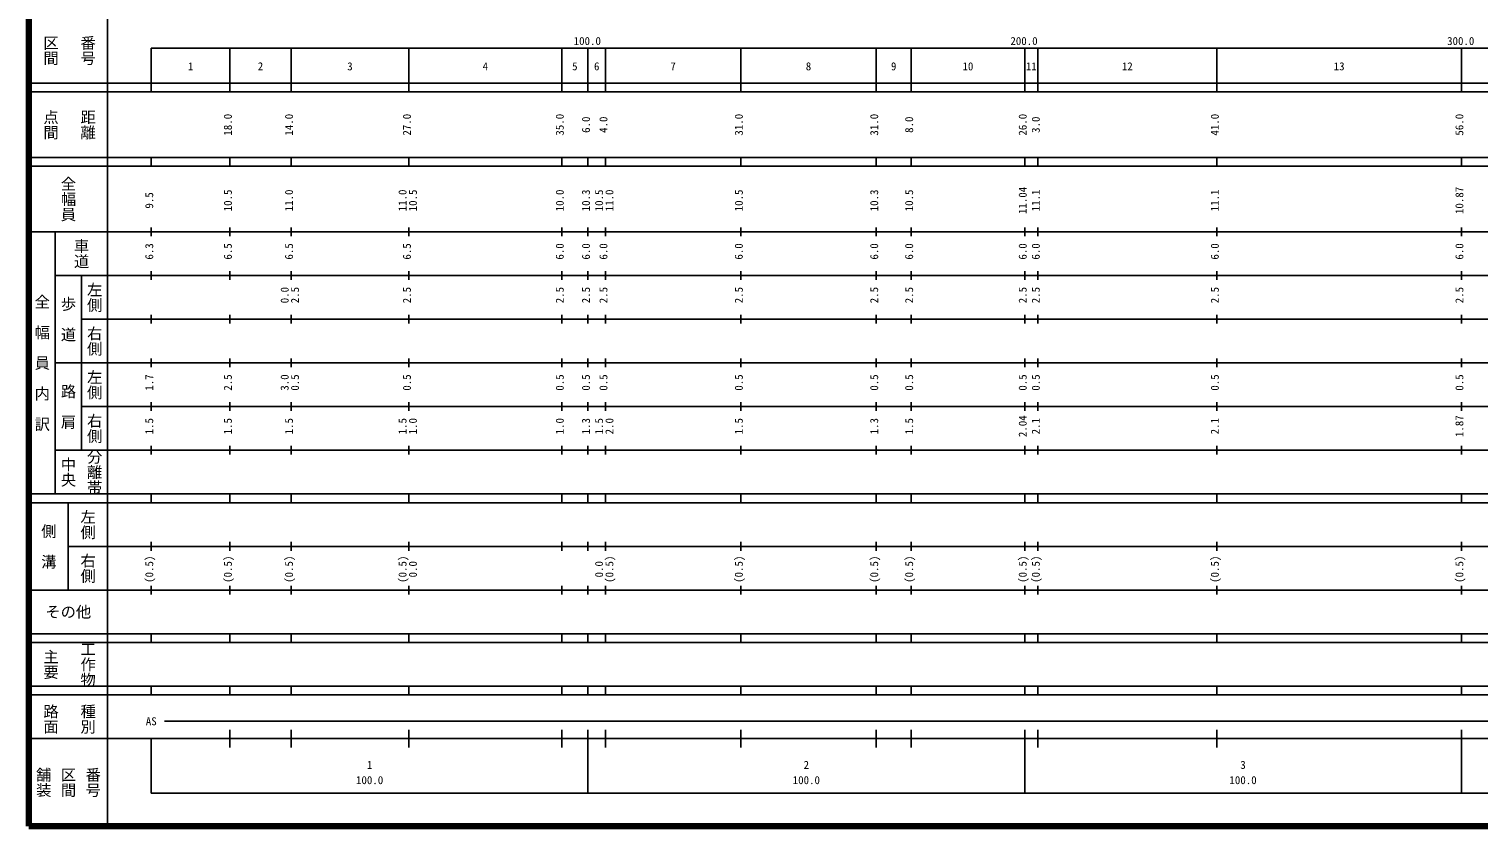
# Model space of a CAD drawing. Units: millimetres on the paper, enlarged 1000 times. Extents: x 40000 to 680000, y 20000 to 380000.
# Drawn here: x 40000 to 371804, y 20000 to 202409 of the extents above; entities that cross this region are included whole.
import ezdxf
from ezdxf.enums import TextEntityAlignment as Align

# ---------------------------------------------------------------- set-up
doc = ezdxf.new("R2010")
doc.units = ezdxf.units.MM
doc.header["$LTSCALE"] = 1000
doc.layers.add('M-TTL', color=2, linetype='Continuous', lineweight=140)
doc.layers.add('M-TTL-BAND', color=7, linetype='Continuous', lineweight=25)
doc.styles.add('@ＭＳ ゴシック', font='')
doc.styles.add('ＭＳ ゴシック', font='')
doc.styles.get('@ＭＳ ゴシック').set_extended_font_data('@MS Gothic')
doc.styles.get('ＭＳ ゴシック').set_extended_font_data('MS Gothic')

msp = doc.modelspace()

# ---------------------------------------------------------------- linework, layer by layer
at = {"layer": 'M-TTL'}
for p, q in [((40000, 380000), (40000, 20000)), ((40000, 20000), (680000, 20000))]:
    msp.add_line(p, q, dxfattribs=at)
at = {"layer": 'M-TTL-BAND'}
for p, q in [((58000, 370000), (58000, 20000)), ((68000, 198000), (579000, 198000)), ((68000, 198000), (68000, 188000)), ((86000, 188000), (86000, 198000)), ((100000, 188000), (100000, 198000)), ((127000, 188000), (127000, 198000)), ((162000, 188000), (162000, 198000)), ((168000, 188000), (168000, 198000)), ((172000, 188000), (172000, 198000)), ((203000, 188000), (203000, 198000)), ((234000, 188000), (234000, 198000)), ((242000, 188000), (242000, 198000)), ((268000, 188000), (268000, 198000)), ((271000, 188000), (271000, 198000)), ((312000, 188000), (312000, 198000)), ((368000, 188000), (368000, 198000)), ((40000, 190000), (579000, 190000)), ((40000, 188000), (579000, 188000)), ((40000, 173000), (579000, 173000)), ((68000, 171000), (68000, 173000)), ((86000, 171000), (86000, 173000)), ((100000, 171000), (100000, 173000)), ((127000, 171000), (127000, 173000)), ((162000, 171000), (162000, 173000)), ((168000, 171000), (168000, 173000)), ((172000, 171000), (172000, 173000)), ((203000, 171000), (203000, 173000)), ((234000, 171000), (234000, 173000)), ((242000, 171000), (242000, 173000)), ((268000, 171000), (268000, 173000)), ((271000, 171000), (271000, 173000)), ((312000, 171000), (312000, 173000)), ((368000, 171000), (368000, 173000)), ((40000, 171000), (579000, 171000)), ((40000, 156000), (579000, 156000)), ((46000, 96000), (46000, 156000)), ((68000, 155000), (68000, 157000)), ((86000, 155000), (86000, 157000)), ((100000, 155000), (100000, 157000)), ((127000, 155000), (127000, 157000)), ((162000, 155000), (162000, 157000)), ((168000, 155000), (168000, 157000)), ((172000, 155000), (172000, 157000)), ((203000, 155000), (203000, 157000)), ((234000, 155000), (234000, 157000)), ((242000, 155000), (242000, 157000)), ((268000, 155000), (268000, 157000)), ((271000, 155000), (271000, 157000)), ((312000, 155000), (312000, 157000)), ((368000, 155000), (368000, 157000)), ((46000, 146000), (579000, 146000)), ((52000, 146000), (52000, 106000)), ((68000, 145000), (68000, 147000)), ((86000, 145000), (86000, 147000)), ((100000, 145000), (100000, 147000)), ((127000, 145000), (127000, 147000)), ((162000, 145000), (162000, 147000)), ((168000, 145000), (168000, 147000)), ((172000, 145000), (172000, 147000)), ((203000, 145000), (203000, 147000)), ((234000, 145000), (234000, 147000)), ((242000, 145000), (242000, 147000)), ((268000, 145000), (268000, 147000)), ((271000, 145000), (271000, 147000)), ((312000, 145000), (312000, 147000)), ((368000, 145000), (368000, 147000)), ((68000, 135000), (68000, 137000)), ((86000, 135000), (86000, 137000)), ((100000, 135000), (100000, 137000)), ((127000, 135000), (127000, 137000)), ((162000, 135000), (162000, 137000)), ((168000, 135000), (168000, 137000)), ((172000, 135000), (172000, 137000)), ((203000, 135000), (203000, 137000)), ((234000, 135000), (234000, 137000)), ((242000, 135000), (242000, 137000)), ((268000, 135000), (268000, 137000)), ((271000, 135000), (271000, 137000)), ((312000, 135000), (312000, 137000)), ((368000, 135000), (368000, 137000)), ((52000, 136000), (579000, 136000)), ((68000, 125000), (68000, 127000)), ((86000, 125000), (86000, 127000)), ((100000, 125000), (100000, 127000)), ((127000, 125000), (127000, 127000)), ((162000, 125000), (162000, 127000)), ((168000, 125000), (168000, 127000)), ((172000, 125000), (172000, 127000)), ((203000, 125000), (203000, 127000)), ((234000, 125000), (234000, 127000)), ((242000, 125000), (242000, 127000)), ((268000, 125000), (268000, 127000)), ((271000, 125000), (271000, 127000)), ((312000, 125000), (312000, 127000)), ((368000, 125000), (368000, 127000)), ((46000, 126000), (579000, 126000)), ((68000, 115000), (68000, 117000)), ((86000, 115000), (86000, 117000)), ((100000, 115000), (100000, 117000)), ((127000, 115000), (127000, 117000)), ((162000, 115000), (162000, 117000)), ((168000, 115000), (168000, 117000)), ((172000, 115000), (172000, 117000)), ((203000, 115000), (203000, 117000)), ((234000, 115000), (234000, 117000)), ((242000, 115000), (242000, 117000)), ((268000, 115000), (268000, 117000)), ((271000, 115000), (271000, 117000)), ((312000, 115000), (312000, 117000)), ((368000, 115000), (368000, 117000)), ((52000, 116000), (579000, 116000)), ((68000, 105000), (68000, 107000)), ((86000, 105000), (86000, 107000)), ((100000, 105000), (100000, 107000)), ((127000, 105000), (127000, 107000)), ((162000, 105000), (162000, 107000)), ((168000, 105000), (168000, 107000)), ((172000, 105000), (172000, 107000)), ((203000, 105000), (203000, 107000)), ((234000, 105000), (234000, 107000)), ((242000, 105000), (242000, 107000)), ((268000, 105000), (268000, 107000)), ((271000, 105000), (271000, 107000)), ((312000, 105000), (312000, 107000)), ((368000, 105000), (368000, 107000)), ((46000, 106000), (579000, 106000)), ((40000, 96000), (579000, 96000)), ((40000, 94000), (579000, 94000)), ((49000, 94000), (49000, 74000)), ((68000, 94000), (68000, 96000)), ((86000, 94000), (86000, 96000)), ((100000, 94000), (100000, 96000)), ((127000, 94000), (127000, 96000)), ((162000, 94000), (162000, 96000)), ((168000, 94000), (168000, 96000)), ((172000, 94000), (172000, 96000)), ((203000, 94000), (203000, 96000)), ((234000, 94000), (234000, 96000)), ((242000, 94000), (242000, 96000)), ((268000, 94000), (268000, 96000)), ((271000, 94000), (271000, 96000)), ((312000, 94000), (312000, 96000)), ((368000, 94000), (368000, 96000)), ((49000, 84000), (579000, 84000)), ((68000, 83000), (68000, 85000)), ((86000, 83000), (86000, 85000)), ((100000, 83000), (100000, 85000)), ((127000, 83000), (127000, 85000)), ((162000, 83000), (162000, 85000)), ((168000, 83000), (168000, 85000)), ((172000, 83000), (172000, 85000)), ((203000, 83000), (203000, 85000)), ((234000, 83000), (234000, 85000)), ((242000, 83000), (242000, 85000)), ((268000, 83000), (268000, 85000)), ((271000, 83000), (271000, 85000)), ((312000, 83000), (312000, 85000)), ((368000, 83000), (368000, 85000)), ((40000, 74000), (579000, 74000)), ((68000, 73000), (68000, 75000)), ((86000, 73000), (86000, 75000)), ((100000, 73000), (100000, 75000)), ((127000, 73000), (127000, 75000)), ((162000, 73000), (162000, 75000)), ((168000, 73000), (168000, 75000)), ((172000, 73000), (172000, 75000)), ((203000, 73000), (203000, 75000)), ((234000, 73000), (234000, 75000)), ((242000, 73000), (242000, 75000)), ((268000, 73000), (268000, 75000)), ((271000, 73000), (271000, 75000)), ((312000, 73000), (312000, 75000)), ((368000, 73000), (368000, 75000)), ((40000, 64000), (579000, 64000)), ((68000, 62000), (68000, 64000)), ((86000, 62000), (86000, 64000)), ((100000, 62000), (100000, 64000)), ((127000, 62000), (127000, 64000)), ((162000, 62000), (162000, 64000)), ((168000, 62000), (168000, 64000)), ((172000, 62000), (172000, 64000)), ((203000, 62000), (203000, 64000)), ((234000, 62000), (234000, 64000)), ((242000, 62000), (242000, 64000)), ((268000, 62000), (268000, 64000)), ((271000, 62000), (271000, 64000)), ((312000, 62000), (312000, 64000)), ((368000, 62000), (368000, 64000)), ((40000, 62000), (579000, 62000)), ((40000, 52000), (579000, 52000)), ((40000, 50000), (579000, 50000)), ((68000, 50000), (68000, 52000)), ((86000, 50000), (86000, 52000)), ((100000, 50000), (100000, 52000)), ((127000, 50000), (127000, 52000)), ((162000, 50000), (162000, 52000)), ((168000, 50000), (168000, 52000)), ((172000, 50000), (172000, 52000)), ((203000, 50000), (203000, 52000)), ((234000, 50000), (234000, 52000)), ((242000, 50000), (242000, 52000)), ((268000, 50000), (268000, 52000)), ((271000, 50000), (271000, 52000)), ((312000, 50000), (312000, 52000)), ((368000, 50000), (368000, 52000)), ((71000, 44000), (548000, 44000)), ((40000, 40000), (579000, 40000)), ((68000, 40000), (68000, 27500)), ((86000, 38000), (86000, 42000)), ((100000, 38000), (100000, 42000)), ((127000, 38000), (127000, 42000)), ((162000, 38000), (162000, 42000)), ((168000, 27500), (168000, 42000)), ((172000, 38000), (172000, 42000)), ((203000, 38000), (203000, 42000)), ((234000, 38000), (234000, 42000)), ((242000, 38000), (242000, 42000)), ((268000, 27500), (268000, 42000)), ((271000, 38000), (271000, 42000)), ((312000, 38000), (312000, 42000)), ((368000, 27500), (368000, 42000)), ((68000, 27500), (579000, 27500))]:
    msp.add_line(p, q, dxfattribs=at)

# ---------------------------------------------------------------- texts
at = {"layer": 'M-TTL-BAND', "style": '@ＭＳ ゴシック'}
for s, p in [('区間', (45000, 197500)), ('番号', (53500, 197500)), ('点間', (45000, 180500)), ('距離', (53500, 180500)), ('全幅員', (49000, 163500)), ('車道', (52000, 151000)), ('左側', (55000, 141000)), ('全\u3000幅\u3000員\u3000内\u3000訳', (43000, 126000)), ('歩\u3000道', (49000, 136000)), ('右側', (55000, 131000)), ('左側', (55000, 121000)), ('路\u3000肩', (49000, 116000)), ('右側', (55000, 111000)), ('中央', (49000, 101000)), ('分離帯', (55000, 101000)), ('左側', (53500, 89000)), ('側\u3000溝', (44500, 84000)), ('右側', (53500, 79000)), ('主要', (45000, 57000)), ('工作物', (53500, 57000)), ('路面', (45000, 44500)), ('種別', (53500, 44500)), ('舗装', (43333, 30000)), ('番号', (54667, 30000)), ('区間', (49000, 30000))]:
    msp.add_text(s, height=2566, rotation=270, dxfattribs=at).set_placement(p, align=Align.MIDDLE_CENTER)
at = {"layer": 'M-TTL-BAND', "style": 'ＭＳ ゴシック'}
for s, p in [('100.0', (167844, 198195)), ('200.0', (267844, 198195)), ('300.0', (367844, 198195)), ('1', (77000, 192405)), ('2', (93000, 192405)), ('3', (113500, 192405)), ('4', (144500, 192405)), ('5', (165000, 192405)), ('6', (170000, 192405)), ('7', (187500, 192405)), ('8', (218500, 192405)), ('9', (238000, 192405)), ('10', (255000, 192405)), ('11', (269500, 192405)), ('12', (291500, 192405)), ('13', (340000, 192405)), ('AS', (68000, 42500)), ('1', (118000, 32523)), ('2', (218000, 32523)), ('3', (318000, 32523)), ('100.0', (118000, 29033)), ('100.0', (218000, 29033)), ('100.0', (318000, 29033))]:
    msp.add_text(s, height=1833, dxfattribs=at).set_placement(p, align=Align.BOTTOM_CENTER)
for s, p in [('18.0', (87000, 180500)), ('14.0', (101000, 180500)), ('27.0', (128000, 180500)), ('35.0', (163000, 180500)), ('31.0', (204000, 180500)), ('31.0', (235000, 180500)), ('26.0', (269000, 180500)), ('41.0', (313000, 180500)), ('56.0', (369000, 180500)), ('6.0', (169000, 180500)), ('4.0', (173000, 180500)), ('8.0', (243000, 180500)), ('3.0', (272000, 180500)), ('11.04', (269000, 163174)), ('10.87', (369000, 163174)), ('9.5', (69000, 163174)), ('10.5', (87000, 163174)), ('11.0', (101000, 163174)), ('11.0', (127000, 163174)), ('10.5', (129370, 163174)), ('10.0', (163000, 163174)), ('10.3', (169000, 163174)), ('10.5', (172000, 163174)), ('11.0', (174370, 163174)), ('10.5', (204000, 163174)), ('10.3', (235000, 163174)), ('10.5', (243000, 163174)), ('11.1', (272000, 163174)), ('11.1', (313000, 163174)), ('6.3', (69000, 151500)), ('6.5', (87000, 151500)), ('6.5', (101000, 151500)), ('6.5', (128000, 151500)), ('6.0', (163000, 151500)), ('6.0', (169000, 151500)), ('6.0', (173000, 151500)), ('6.0', (204000, 151500)), ('6.0', (235000, 151500)), ('6.0', (243000, 151500)), ('6.0', (269000, 151500)), ('6.0', (272000, 151500)), ('6.0', (313000, 151500)), ('6.0', (369000, 151500)), ('0.0', (100000, 141500)), ('2.5', (102370, 141500)), ('2.5', (128000, 141500)), ('2.5', (163000, 141500)), ('2.5', (169000, 141500)), ('2.5', (173000, 141500)), ('2.5', (204000, 141500)), ('2.5', (235000, 141500)), ('2.5', (243000, 141500)), ('2.5', (269000, 141500)), ('2.5', (272000, 141500)), ('2.5', (313000, 141500)), ('2.5', (369000, 141500)), ('1.7', (69000, 121500)), ('2.5', (87000, 121500)), ('3.0', (100000, 121500)), ('0.5', (102370, 121500)), ('0.5', (128000, 121500)), ('0.5', (163000, 121500)), ('0.5', (169000, 121500)), ('0.5', (173000, 121500)), ('0.5', (204000, 121500)), ('0.5', (235000, 121500)), ('0.5', (243000, 121500)), ('0.5', (269000, 121500)), ('0.5', (272000, 121500)), ('0.5', (313000, 121500)), ('0.5', (369000, 121500)), ('1.5', (69000, 111500)), ('1.5', (87000, 111500)), ('1.5', (101000, 111500)), ('1.5', (127000, 111500)), ('1.0', (129370, 111500)), ('1.0', (163000, 111500)), ('1.3', (169000, 111500)), ('1.5', (172000, 111500)), ('2.0', (174370, 111500)), ('1.5', (204000, 111500)), ('1.3', (235000, 111500)), ('1.5', (243000, 111500)), ('2.04', (269000, 111500)), ('2.1', (272000, 111500)), ('2.1', (313000, 111500)), ('1.87', (369000, 111500)), ('(0.5)', (69000, 78764)), ('(0.5)', (87000, 78764)), ('(0.5)', (101000, 78764)), ('(0.5)', (127000, 78764)), ('0.0', (129370, 78764)), ('0.0', (172000, 78764)), ('(0.5)', (174370, 78764)), ('(0.5)', (204000, 78764)), ('(0.5)', (235000, 78764)), ('(0.5)', (243000, 78764)), ('(0.5)', (269000, 78764)), ('(0.5)', (272000, 78764)), ('(0.5)', (313000, 78764)), ('(0.5)', (369000, 78764))]:
    msp.add_text(s, height=1833, rotation=90, dxfattribs=at).set_placement(p, align=Align.BOTTOM_CENTER)
msp.add_text('その他', height=2566, dxfattribs=at).set_placement((49000, 69000), align=Align.MIDDLE_CENTER)

doc.saveas('drawing.dxf')
